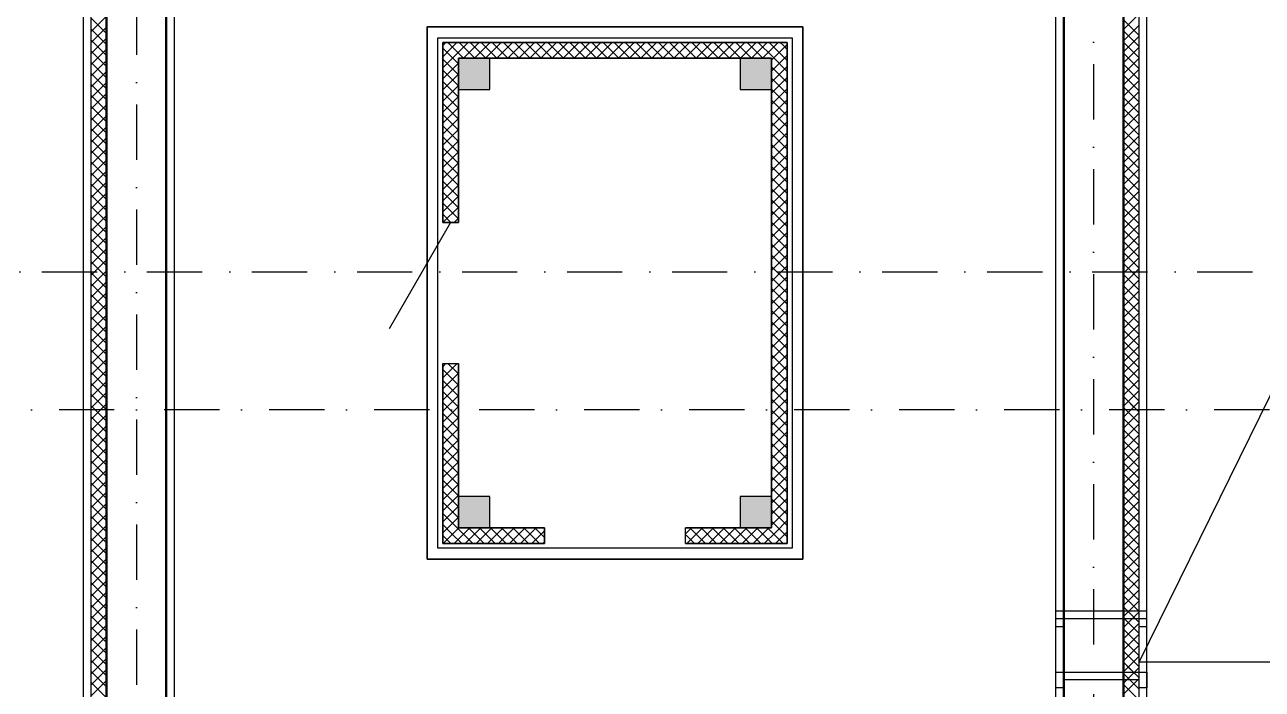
# Model space of a CAD drawing. Extents: x -1560602 to 321118, y -2308202 to -430103.
# Drawn here: x -1552702 to -1544803, y -2120860 to -2116617 of the extents above; entities that cross this region are included whole.
import ezdxf

# ---------------------------------------------------------------- set-up
doc = ezdxf.new("R2010")
doc.units = 0
doc.header["$MEASUREMENT"] = 0
doc.linetypes.add('Dot & Dashed', pattern=[670.277762, 352.777767, -176.388884, 0, -141.111112])
doc.linetypes.add('Штрихпунктирная', pattern=[0.670278, 0.352778, -0.176389, 0, -0.141111])
doc.layers.get('0').update_dxf_attribs({"color": 255, "linetype": 'CONTINUOUS'})
for name, color, linetype in [('Оси', 253, 'Dot & Dashed'), ('отделка', 240, 'CONTINUOUS'), ('Утеплитель', 6, 'CONTINUOUS')]:
    doc.layers.add(name, color=color, linetype=linetype)
doc.layers.add('стены', color=5, linetype='CONTINUOUS', lineweight=50)

msp = doc.modelspace()

# ---------------------------------------------------------------- hatches: boundary and pattern name
at = {"linetype": 'Continuous', "lineweight": 5}
for points in [[(-1549934.3, -2117029.8), (-1549734.3, -2117029.8), (-1549734.3, -2116829.8), (-1549934.3, -2116829.8)], [(-1548134.3, -2117029.8), (-1547934.3, -2117029.8), (-1547934.3, -2116829.8), (-1548134.3, -2116829.8)], [(-1549934.3, -2119829.8), (-1549734.3, -2119829.8), (-1549734.3, -2119629.8), (-1549934.3, -2119629.8)], [(-1548134.3, -2119829.8), (-1547934.3, -2119829.8), (-1547934.3, -2119629.8), (-1548134.3, -2119629.8)]]:
    msp.add_hatch(color=0, dxfattribs=at).paths.add_polyline_path(points, flags=0)

# ---------------------------------------------------------------- linework, layer by layer
at = {"color": 0, "ltscale": 100}
for p, q in [((-1545539.3, -2124514.8), (-1545539.3, -2112054.8)), ((-1552329.3, -2114434.8), (-1552329.3, -2124514.8)), ((-1551749.3, -2115014.8), (-1551749.3, -2123934.8)), ((-1546119.3, -2123934.8), (-1546119.3, -2115014.8)), ((-1550134.3, -2116629.8), (-1550134.3, -2120029.8)), ((-1547734.3, -2116629.8), (-1550134.3, -2116629.8)), ((-1547734.3, -2120029.8), (-1547734.3, -2116629.8)), ((-1550064.3, -2116699.8), (-1547804.3, -2116699.8)), ((-1550064.3, -2119959.8), (-1550064.3, -2116699.8)), ((-1547804.3, -2116699.8), (-1547804.3, -2119959.8)), ((-1543729.3, -2116902.4), (-1545589.3, -2120684.8)), ((-1547804.3, -2119959.8), (-1550064.3, -2119959.8)), ((-1550134.3, -2120029.8), (-1547734.3, -2120029.8)), ((-1546119.3, -2120459.8), (-1546119.3, -2120359.8)), ((-1546119.3, -2120359.8), (-1545539.3, -2120359.8)), ((-1545539.3, -2120459.8), (-1545539.3, -2120359.8)), ((-1545539.3, -2120409.8), (-1546119.3, -2120409.8)), ((-1546119.3, -2120459.8), (-1546069.3, -2120459.8)), ((-1546069.3, -2120459.8), (-1546069.3, -2120409.8)), ((-1545589.3, -2120459.8), (-1545589.3, -2120409.8)), ((-1545589.3, -2120459.8), (-1545539.3, -2120459.8)), ((-1545589.3, -2120684.8), (-1541769.3, -2120684.8)), ((-1546119.3, -2120849.8), (-1546119.3, -2120749.8)), ((-1546119.3, -2120749.8), (-1545539.3, -2120749.8)), ((-1545539.3, -2120749.8), (-1545539.3, -2120849.8)), ((-1546069.3, -2120849.8), (-1546119.3, -2120849.8)), ((-1545589.3, -2120799.8), (-1546069.3, -2120799.8)), ((-1546069.3, -2120799.8), (-1546069.3, -2120849.8)), ((-1545589.3, -2120849.8), (-1545589.3, -2120799.8)), ((-1545539.3, -2120849.8), (-1545589.3, -2120849.8))]:
    msp.add_line(p, q, dxfattribs=at)
at = {"color": 0, "linetype": 'Continuous'}
for p, q in [((-1550134.3, -2116629.8), (-1547734.3, -2116629.8)), ((-1550134.3, -2120029.8), (-1550134.3, -2116629.8)), ((-1547734.3, -2116629.8), (-1547734.3, -2120029.8)), ((-1550064.3, -2116699.8), (-1547804.3, -2116699.8)), ((-1550064.3, -2119959.8), (-1550064.3, -2116699.8)), ((-1550034.3, -2116729.8), (-1550034.3, -2117879.8)), ((-1547834.3, -2116729.8), (-1550034.3, -2116729.8)), ((-1547834.3, -2119929.8), (-1547834.3, -2116729.8)), ((-1547804.3, -2116699.8), (-1547804.3, -2119959.8)), ((-1549934.3, -2117879.8), (-1549934.3, -2116829.8)), ((-1549934.3, -2116829.8), (-1547934.3, -2116829.8)), ((-1549734.3, -2116829.8), (-1549934.3, -2116829.8)), ((-1549934.3, -2116829.8), (-1549934.3, -2117029.8)), ((-1549734.3, -2117029.8), (-1549734.3, -2116829.8)), ((-1547934.3, -2116829.8), (-1548134.3, -2116829.8)), ((-1548134.3, -2116829.8), (-1548134.3, -2117029.8)), ((-1547934.3, -2116829.8), (-1547934.3, -2119829.8)), ((-1547934.3, -2117029.8), (-1547934.3, -2116829.8)), ((-1549934.3, -2117029.8), (-1549734.3, -2117029.8)), ((-1548134.3, -2117029.8), (-1547934.3, -2117029.8)), ((-1550034.3, -2117879.8), (-1550009.3, -2117879.8)), ((-1550009.3, -2117879.8), (-1549959.3, -2117879.8)), ((-1549959.3, -2117879.8), (-1549934.3, -2117879.8)), ((-1550034.3, -2118779.8), (-1550009.3, -2118779.8)), ((-1550034.3, -2118779.8), (-1550034.3, -2119929.8)), ((-1550009.3, -2118779.8), (-1549959.3, -2118779.8)), ((-1549959.3, -2118779.8), (-1549934.3, -2118779.8)), ((-1549934.3, -2119829.8), (-1549934.3, -2118779.8)), ((-1549734.3, -2119629.8), (-1549934.3, -2119629.8)), ((-1549934.3, -2119629.8), (-1549934.3, -2119829.8)), ((-1549734.3, -2119829.8), (-1549734.3, -2119629.8)), ((-1547934.3, -2119629.8), (-1548134.3, -2119629.8)), ((-1548134.3, -2119629.8), (-1548134.3, -2119829.8)), ((-1547934.3, -2119829.8), (-1547934.3, -2119629.8)), ((-1549384.3, -2119829.8), (-1549934.3, -2119829.8)), ((-1549934.3, -2119829.8), (-1549734.3, -2119829.8)), ((-1549384.3, -2119854.8), (-1549384.3, -2119829.8)), ((-1548484.3, -2119854.8), (-1548484.3, -2119829.8)), ((-1547934.3, -2119829.8), (-1548484.3, -2119829.8)), ((-1548134.3, -2119829.8), (-1547934.3, -2119829.8)), ((-1549384.3, -2119904.8), (-1549384.3, -2119854.8)), ((-1549384.3, -2119929.8), (-1549384.3, -2119904.8)), ((-1548484.3, -2119904.8), (-1548484.3, -2119854.8)), ((-1548484.3, -2119929.8), (-1548484.3, -2119904.8)), ((-1547804.3, -2119959.8), (-1550064.3, -2119959.8)), ((-1550034.3, -2119929.8), (-1549384.3, -2119929.8)), ((-1548484.3, -2119929.8), (-1547834.3, -2119929.8)), ((-1547734.3, -2120029.8), (-1550134.3, -2120029.8))]:
    msp.add_line(p, q, dxfattribs=at)
at = {"layer": 'Оси', "color": 0, "linetype": 'Штрихпунктирная', "lineweight": -3, "ltscale": 1000}
for p, q in [((-1545879.3, -2109494.8), (-1545879.3, -2132549.8)), ((-1551989.3, -2113774.8), (-1551989.3, -2132549.8)), ((-1556614.6, -2118194.8), (-1502159.3, -2118194.8)), ((-1497159.3, -2119074.8), (-1556614.5, -2119074.8))]:
    msp.add_line(p, q, dxfattribs=at)
at = {"layer": 'отделка', "color": 0, "ltscale": 100}
msp.add_line((-1549984.3, -2117879.8), (-1550376.1, -2118558.4), dxfattribs=at)
at = {"layer": 'стены', "color": 0, "ltscale": 100}
for p, q in [((-1552179.3, -2114584.8), (-1552179.3, -2124364.8)), ((-1551799.3, -2120824.8), (-1551799.3, -2114964.8)), ((-1546069.3, -2116444.8), (-1546069.3, -2119034.8)), ((-1545689.3, -2119034.8), (-1545689.3, -2116444.8)), ((-1546069.3, -2119034.8), (-1546069.3, -2123984.8)), ((-1545689.3, -2124364.8), (-1545689.3, -2119034.8)), ((-1552179.3, -2120824.8), (-1552179.3, -2124364.8)), ((-1551799.3, -2123984.8), (-1551799.3, -2120824.8))]:
    msp.add_line(p, q, dxfattribs=at)
at = {"layer": 'Утеплитель', "color": 0, "ltscale": 100}
for p, q in [((-1545589.3, -2120734.8), (-1545589.3, -2112104.8)), ((-1552279.3, -2114484.8), (-1552279.3, -2124464.8)), ((-1552279.3, -2116661.9), (-1552179.3, -2116561.9)), ((-1552179.3, -2116672.2), (-1552279.3, -2116572.2)), ((-1545689.3, -2116647.9), (-1545589.3, -2116547.9)), ((-1545589.3, -2116686.1), (-1545689.3, -2116586.1)), ((-1552279.3, -2116732.6), (-1552179.3, -2116632.6)), ((-1552179.3, -2116742.9), (-1552279.3, -2116642.9)), ((-1545689.3, -2116718.7), (-1545589.3, -2116618.7)), ((-1545589.3, -2116756.8), (-1545689.3, -2116656.8)), ((-1552279.3, -2116803.3), (-1552179.3, -2116703.3)), ((-1552179.3, -2116813.6), (-1552279.3, -2116713.6)), ((-1550034.3, -2117879.8), (-1550034.3, -2116729.8)), ((-1550034.3, -2116729.8), (-1547834.3, -2116729.8)), ((-1547834.3, -2116729.8), (-1547834.3, -2119929.8)), ((-1545689.3, -2116789.4), (-1545589.3, -2116689.4)), ((-1545589.3, -2116827.5), (-1545689.3, -2116727.5)), ((-1552279.3, -2116874), (-1552179.3, -2116774)), ((-1552179.3, -2116884.3), (-1552279.3, -2116784.3)), ((-1547934.3, -2116829.8), (-1549934.3, -2116829.8)), ((-1549934.3, -2116829.8), (-1549934.3, -2117879.8)), ((-1547934.3, -2119829.8), (-1547934.3, -2116829.8)), ((-1545689.3, -2116860.1), (-1545589.3, -2116760.1)), ((-1545589.3, -2116898.3), (-1545689.3, -2116798.3)), ((-1545689.3, -2116930.8), (-1545589.3, -2116830.8)), ((-1552279.3, -2116944.7), (-1552179.3, -2116844.7)), ((-1552179.3, -2116955.1), (-1552279.3, -2116855.1)), ((-1545589.3, -2116969), (-1545689.3, -2116869)), ((-1545689.3, -2117001.5), (-1545589.3, -2116901.5)), ((-1552279.3, -2117015.4), (-1552179.3, -2116915.4)), ((-1552179.3, -2117025.8), (-1552279.3, -2116925.8)), ((-1552279.3, -2117086.1), (-1552179.3, -2116986.1)), ((-1545589.3, -2117039.7), (-1545689.3, -2116939.7)), ((-1545689.3, -2117072.2), (-1545589.3, -2116972.2)), ((-1552179.3, -2117096.5), (-1552279.3, -2116996.5)), ((-1552279.3, -2117156.8), (-1552179.3, -2117056.8)), ((-1552179.3, -2117167.2), (-1552279.3, -2117067.2)), ((-1545589.3, -2117110.4), (-1545689.3, -2117010.4)), ((-1545689.3, -2117142.9), (-1545589.3, -2117042.9)), ((-1552279.3, -2117227.5), (-1552179.3, -2117127.5)), ((-1552179.3, -2117237.9), (-1552279.3, -2117137.9)), ((-1545589.3, -2117181.1), (-1545689.3, -2117081.1)), ((-1545689.3, -2117213.6), (-1545589.3, -2117113.6)), ((-1552279.3, -2117298.2), (-1552179.3, -2117198.2)), ((-1552179.3, -2117308.6), (-1552279.3, -2117208.6)), ((-1545589.3, -2117251.8), (-1545689.3, -2117151.8)), ((-1545689.3, -2117284.3), (-1545589.3, -2117184.3)), ((-1545589.3, -2117322.5), (-1545689.3, -2117222.5)), ((-1552279.3, -2117369), (-1552179.3, -2117269)), ((-1552179.3, -2117379.3), (-1552279.3, -2117279.3)), ((-1545689.3, -2117355.1), (-1545589.3, -2117255.1)), ((-1545589.3, -2117393.2), (-1545689.3, -2117293.2)), ((-1552279.3, -2117439.7), (-1552179.3, -2117339.7)), ((-1552179.3, -2117450), (-1552279.3, -2117350)), ((-1545689.3, -2117425.8), (-1545589.3, -2117325.8)), ((-1545589.3, -2117463.9), (-1545689.3, -2117363.9)), ((-1552279.3, -2117510.4), (-1552179.3, -2117410.4)), ((-1552179.3, -2117520.7), (-1552279.3, -2117420.7)), ((-1545689.3, -2117496.5), (-1545589.3, -2117396.5)), ((-1545589.3, -2117534.6), (-1545689.3, -2117434.6)), ((-1552279.3, -2117581.1), (-1552179.3, -2117481.1)), ((-1552179.3, -2117591.5), (-1552279.3, -2117491.5)), ((-1545689.3, -2117567.2), (-1545589.3, -2117467.2)), ((-1545589.3, -2117605.4), (-1545689.3, -2117505.4)), ((-1545689.3, -2117637.9), (-1545589.3, -2117537.9)), ((-1552279.3, -2117651.8), (-1552179.3, -2117551.8)), ((-1552179.3, -2117662.2), (-1552279.3, -2117562.2)), ((-1545589.3, -2117676.1), (-1545689.3, -2117576.1)), ((-1545689.3, -2117708.6), (-1545589.3, -2117608.6)), ((-1552279.3, -2117722.5), (-1552179.3, -2117622.5)), ((-1552179.3, -2117732.9), (-1552279.3, -2117632.9)), ((-1552279.3, -2117793.2), (-1552179.3, -2117693.2)), ((-1545589.3, -2117746.8), (-1545689.3, -2117646.8)), ((-1545689.3, -2117779.3), (-1545589.3, -2117679.3)), ((-1552179.3, -2117803.6), (-1552279.3, -2117703.6)), ((-1552279.3, -2117863.9), (-1552179.3, -2117763.9)), ((-1552179.3, -2117874.3), (-1552279.3, -2117774.3)), ((-1545589.3, -2117817.5), (-1545689.3, -2117717.5)), ((-1545689.3, -2117850), (-1545589.3, -2117750)), ((-1552279.3, -2117934.6), (-1552179.3, -2117834.6)), ((-1552179.3, -2117945), (-1552279.3, -2117845)), ((-1545589.3, -2117888.2), (-1545689.3, -2117788.2)), ((-1545689.3, -2117920.7), (-1545589.3, -2117820.7)), ((-1545589.3, -2117958.9), (-1545689.3, -2117858.9)), ((-1552279.3, -2118005.4), (-1552179.3, -2117905.4)), ((-1552179.3, -2118015.7), (-1552279.3, -2117915.7)), ((-1549934.3, -2117879.8), (-1550034.3, -2117879.8)), ((-1545689.3, -2117991.4), (-1545589.3, -2117891.4)), ((-1545589.3, -2118029.6), (-1545689.3, -2117929.6)), ((-1552279.3, -2118076.1), (-1552179.3, -2117976.1)), ((-1552179.3, -2118086.4), (-1552279.3, -2117986.4)), ((-1545689.3, -2118062.2), (-1545589.3, -2117962.2)), ((-1545589.3, -2118100.3), (-1545689.3, -2118000.3)), ((-1552279.3, -2118146.8), (-1552179.3, -2118046.8)), ((-1552179.3, -2118157.1), (-1552279.3, -2118057.1)), ((-1545689.3, -2118132.9), (-1545589.3, -2118032.9)), ((-1545589.3, -2118171), (-1545689.3, -2118071)), ((-1552279.3, -2118217.5), (-1552179.3, -2118117.5)), ((-1552179.3, -2118227.8), (-1552279.3, -2118127.8)), ((-1545689.3, -2118203.6), (-1545589.3, -2118103.6)), ((-1545589.3, -2118241.8), (-1545689.3, -2118141.8)), ((-1545689.3, -2118274.3), (-1545589.3, -2118174.3)), ((-1552279.3, -2118288.2), (-1552179.3, -2118188.2)), ((-1552179.3, -2118298.6), (-1552279.3, -2118198.6)), ((-1545589.3, -2118312.5), (-1545689.3, -2118212.5)), ((-1545689.3, -2118345), (-1545589.3, -2118245)), ((-1552279.3, -2118358.9), (-1552179.3, -2118258.9)), ((-1552179.3, -2118369.3), (-1552279.3, -2118269.3)), ((-1552279.3, -2118429.6), (-1552179.3, -2118329.6)), ((-1545589.3, -2118383.2), (-1545689.3, -2118283.2)), ((-1545689.3, -2118415.7), (-1545589.3, -2118315.7)), ((-1552179.3, -2118440), (-1552279.3, -2118340)), ((-1552279.3, -2118500.3), (-1552179.3, -2118400.3)), ((-1552179.3, -2118510.7), (-1552279.3, -2118410.7)), ((-1545589.3, -2118453.9), (-1545689.3, -2118353.9)), ((-1545689.3, -2118486.4), (-1545589.3, -2118386.4)), ((-1552279.3, -2118571), (-1552179.3, -2118471)), ((-1552179.3, -2118581.4), (-1552279.3, -2118481.4)), ((-1545589.3, -2118524.6), (-1545689.3, -2118424.6)), ((-1545689.3, -2118557.1), (-1545589.3, -2118457.1)), ((-1552279.3, -2118641.8), (-1552179.3, -2118541.8)), ((-1552179.3, -2118652.1), (-1552279.3, -2118552.1)), ((-1545589.3, -2118595.3), (-1545689.3, -2118495.3)), ((-1545689.3, -2118627.8), (-1545589.3, -2118527.8)), ((-1545589.3, -2118666), (-1545689.3, -2118566)), ((-1552279.3, -2118712.5), (-1552179.3, -2118612.5)), ((-1552179.3, -2118722.8), (-1552279.3, -2118622.8)), ((-1545689.3, -2118698.6), (-1545589.3, -2118598.6)), ((-1545589.3, -2118736.7), (-1545689.3, -2118636.7)), ((-1552279.3, -2118783.2), (-1552179.3, -2118683.2)), ((-1552179.3, -2118793.5), (-1552279.3, -2118693.5)), ((-1545689.3, -2118769.3), (-1545589.3, -2118669.3)), ((-1545589.3, -2118807.4), (-1545689.3, -2118707.4)), ((-1552279.3, -2118853.9), (-1552179.3, -2118753.9)), ((-1552179.3, -2118864.2), (-1552279.3, -2118764.2)), ((-1550034.3, -2119929.8), (-1550034.3, -2118779.8)), ((-1550034.3, -2118779.8), (-1549934.3, -2118779.8)), ((-1549934.3, -2118779.8), (-1549934.3, -2119829.8)), ((-1545689.3, -2118840), (-1545589.3, -2118740)), ((-1545589.3, -2118878.2), (-1545689.3, -2118778.2)), ((-1552279.3, -2118924.6), (-1552179.3, -2118824.6)), ((-1552179.3, -2118935), (-1552279.3, -2118835)), ((-1545689.3, -2118910.7), (-1545589.3, -2118810.7)), ((-1545589.3, -2118948.9), (-1545689.3, -2118848.9)), ((-1545689.3, -2118981.4), (-1545589.3, -2118881.4)), ((-1552279.3, -2118995.3), (-1552179.3, -2118895.3)), ((-1552179.3, -2119005.7), (-1552279.3, -2118905.7)), ((-1545589.3, -2119019.6), (-1545689.3, -2118919.6)), ((-1545689.3, -2119052.1), (-1545589.3, -2118952.1)), ((-1552279.3, -2119066), (-1552179.3, -2118966)), ((-1552179.3, -2119076.4), (-1552279.3, -2118976.4)), ((-1552279.3, -2119136.7), (-1552179.3, -2119036.7)), ((-1545589.3, -2119090.3), (-1545689.3, -2118990.3)), ((-1545689.3, -2119122.8), (-1545589.3, -2119022.8)), ((-1545689.3, -2119052.1), (-1545672, -2119034.8)), ((-1545689.3, -2119122.8), (-1545601.3, -2119034.8)), ((-1545589.3, -2119090.3), (-1545644.8, -2119034.8)), ((-1545589.3, -2124464.8), (-1545589.3, -2119034.8)), ((-1552179.3, -2119147.1), (-1552279.3, -2119047.1)), ((-1552279.3, -2119207.4), (-1552179.3, -2119107.4)), ((-1552179.3, -2119217.8), (-1552279.3, -2119117.8)), ((-1545589.3, -2119161), (-1545689.3, -2119061)), ((-1545589.3, -2119161), (-1545689.3, -2119061)), ((-1545689.3, -2119193.5), (-1545589.3, -2119093.5)), ((-1545689.3, -2119193.5), (-1545589.3, -2119093.5)), ((-1552279.3, -2119278.1), (-1552179.3, -2119178.1)), ((-1552179.3, -2119288.5), (-1552279.3, -2119188.5)), ((-1545589.3, -2119231.7), (-1545689.3, -2119131.7)), ((-1545589.3, -2119231.7), (-1545689.3, -2119131.7)), ((-1545689.3, -2119264.2), (-1545589.3, -2119164.2)), ((-1545689.3, -2119264.2), (-1545589.3, -2119164.2)), ((-1552279.3, -2119348.9), (-1552179.3, -2119248.9)), ((-1552179.3, -2119359.2), (-1552279.3, -2119259.2)), ((-1545589.3, -2119302.4), (-1545689.3, -2119202.4)), ((-1545589.3, -2119302.4), (-1545689.3, -2119202.4)), ((-1545689.3, -2119335), (-1545589.3, -2119235)), ((-1545689.3, -2119335), (-1545589.3, -2119235)), ((-1545589.3, -2119373.1), (-1545689.3, -2119273.1)), ((-1545589.3, -2119373.1), (-1545689.3, -2119273.1)), ((-1552279.3, -2119419.6), (-1552179.3, -2119319.6)), ((-1552179.3, -2119429.9), (-1552279.3, -2119329.9)), ((-1545689.3, -2119405.7), (-1545589.3, -2119305.7)), ((-1545689.3, -2119405.7), (-1545589.3, -2119305.7)), ((-1545589.3, -2119443.8), (-1545689.3, -2119343.8)), ((-1545589.3, -2119443.8), (-1545689.3, -2119343.8)), ((-1552279.3, -2119490.3), (-1552179.3, -2119390.3)), ((-1552179.3, -2119500.6), (-1552279.3, -2119400.6)), ((-1545689.3, -2119476.4), (-1545589.3, -2119376.4)), ((-1545689.3, -2119476.4), (-1545589.3, -2119376.4)), ((-1545589.3, -2119514.5), (-1545689.3, -2119414.5)), ((-1545589.3, -2119514.5), (-1545689.3, -2119414.5)), ((-1552279.3, -2119561), (-1552179.3, -2119461)), ((-1552179.3, -2119571.4), (-1552279.3, -2119471.4)), ((-1545689.3, -2119547.1), (-1545589.3, -2119447.1)), ((-1545689.3, -2119547.1), (-1545589.3, -2119447.1)), ((-1545589.3, -2119585.3), (-1545689.3, -2119485.3)), ((-1545589.3, -2119585.3), (-1545689.3, -2119485.3)), ((-1545689.3, -2119617.8), (-1545589.3, -2119517.8)), ((-1545689.3, -2119617.8), (-1545589.3, -2119517.8)), ((-1552279.3, -2119631.7), (-1552179.3, -2119531.7)), ((-1552179.3, -2119642.1), (-1552279.3, -2119542.1)), ((-1545589.3, -2119656), (-1545689.3, -2119556)), ((-1545589.3, -2119656), (-1545689.3, -2119556)), ((-1545689.3, -2119688.5), (-1545589.3, -2119588.5)), ((-1545689.3, -2119688.5), (-1545589.3, -2119588.5)), ((-1552279.3, -2119702.4), (-1552179.3, -2119602.4)), ((-1552179.3, -2119712.8), (-1552279.3, -2119612.8)), ((-1552279.3, -2119773.1), (-1552179.3, -2119673.1)), ((-1545589.3, -2119726.7), (-1545689.3, -2119626.7)), ((-1545589.3, -2119726.7), (-1545689.3, -2119626.7)), ((-1545689.3, -2119759.2), (-1545589.3, -2119659.2)), ((-1545689.3, -2119759.2), (-1545589.3, -2119659.2)), ((-1552179.3, -2119783.5), (-1552279.3, -2119683.5)), ((-1552279.3, -2119843.8), (-1552179.3, -2119743.8)), ((-1552179.3, -2119854.2), (-1552279.3, -2119754.2)), ((-1545589.3, -2119797.4), (-1545689.3, -2119697.4)), ((-1545589.3, -2119797.4), (-1545689.3, -2119697.4)), ((-1545689.3, -2119829.9), (-1545589.3, -2119729.9)), ((-1545689.3, -2119829.9), (-1545589.3, -2119729.9)), ((-1552279.3, -2119914.5), (-1552179.3, -2119814.5)), ((-1552179.3, -2119924.9), (-1552279.3, -2119824.9)), ((-1549934.3, -2119829.8), (-1549734.3, -2119829.8)), ((-1549734.3, -2119829.8), (-1549384.3, -2119829.8)), ((-1549384.3, -2119829.8), (-1549384.3, -2119929.8)), ((-1548484.3, -2119929.8), (-1548484.3, -2119829.8)), ((-1548484.3, -2119829.8), (-1547934.3, -2119829.8)), ((-1545589.3, -2119868.1), (-1545689.3, -2119768.1)), ((-1545589.3, -2119868.1), (-1545689.3, -2119768.1)), ((-1545689.3, -2119900.6), (-1545589.3, -2119800.6)), ((-1545689.3, -2119900.6), (-1545589.3, -2119800.6)), ((-1552279.3, -2119985.3), (-1552179.3, -2119885.3)), ((-1552179.3, -2119995.6), (-1552279.3, -2119895.6)), ((-1545589.3, -2119938.8), (-1545689.3, -2119838.8)), ((-1545589.3, -2119938.8), (-1545689.3, -2119838.8)), ((-1545689.3, -2119971.3), (-1545589.3, -2119871.3)), ((-1545689.3, -2119971.3), (-1545589.3, -2119871.3)), ((-1545589.3, -2120009.5), (-1545689.3, -2119909.5)), ((-1545589.3, -2120009.5), (-1545689.3, -2119909.5)), ((-1552279.3, -2120056), (-1552179.3, -2119956)), ((-1552179.3, -2120066.3), (-1552279.3, -2119966.3)), ((-1549384.3, -2119929.8), (-1550034.3, -2119929.8)), ((-1547834.3, -2119929.8), (-1548484.3, -2119929.8)), ((-1545689.3, -2120042.1), (-1545589.3, -2119942.1)), ((-1545689.3, -2120042.1), (-1545589.3, -2119942.1)), ((-1545589.3, -2120080.2), (-1545689.3, -2119980.2)), ((-1545589.3, -2120080.2), (-1545689.3, -2119980.2)), ((-1552279.3, -2120126.7), (-1552179.3, -2120026.7)), ((-1552179.3, -2120137), (-1552279.3, -2120037)), ((-1545689.3, -2120112.8), (-1545589.3, -2120012.8)), ((-1545689.3, -2120112.8), (-1545589.3, -2120012.8)), ((-1545589.3, -2120150.9), (-1545689.3, -2120050.9)), ((-1545589.3, -2120150.9), (-1545689.3, -2120050.9)), ((-1552279.3, -2120197.4), (-1552179.3, -2120097.4)), ((-1552179.3, -2120207.7), (-1552279.3, -2120107.7)), ((-1545689.3, -2120183.5), (-1545589.3, -2120083.5)), ((-1545689.3, -2120183.5), (-1545589.3, -2120083.5)), ((-1545589.3, -2120221.7), (-1545689.3, -2120121.7)), ((-1545589.3, -2120221.7), (-1545689.3, -2120121.7)), ((-1552279.3, -2120268.1), (-1552179.3, -2120168.1)), ((-1552179.3, -2120278.5), (-1552279.3, -2120178.5)), ((-1545689.3, -2120254.2), (-1545589.3, -2120154.2)), ((-1545689.3, -2120254.2), (-1545589.3, -2120154.2)), ((-1545589.3, -2120292.4), (-1545689.3, -2120192.4)), ((-1545589.3, -2120292.4), (-1545689.3, -2120192.4)), ((-1545689.3, -2120324.9), (-1545589.3, -2120224.9)), ((-1545689.3, -2120324.9), (-1545589.3, -2120224.9)), ((-1552279.3, -2120338.8), (-1552179.3, -2120238.8)), ((-1552179.3, -2120349.2), (-1552279.3, -2120249.2)), ((-1545589.3, -2120363.1), (-1545689.3, -2120263.1)), ((-1545589.3, -2120363.1), (-1545689.3, -2120263.1)), ((-1545689.3, -2120395.6), (-1545589.3, -2120295.6)), ((-1545689.3, -2120395.6), (-1545589.3, -2120295.6)), ((-1552279.3, -2120409.5), (-1552179.3, -2120309.5)), ((-1552179.3, -2120419.9), (-1552279.3, -2120319.9)), ((-1552279.3, -2120480.2), (-1552179.3, -2120380.2)), ((-1545589.3, -2120433.8), (-1545689.3, -2120333.8)), ((-1545589.3, -2120433.8), (-1545689.3, -2120333.8)), ((-1545689.3, -2120466.3), (-1545589.3, -2120366.3)), ((-1545689.3, -2120466.3), (-1545589.3, -2120366.3)), ((-1552179.3, -2120490.6), (-1552279.3, -2120390.6)), ((-1552279.3, -2120550.9), (-1552179.3, -2120450.9)), ((-1552179.3, -2120561.3), (-1552279.3, -2120461.3)), ((-1545589.3, -2120504.5), (-1545689.3, -2120404.5)), ((-1545589.3, -2120504.5), (-1545689.3, -2120404.5)), ((-1545689.3, -2120537), (-1545589.3, -2120437)), ((-1545689.3, -2120537), (-1545589.3, -2120437)), ((-1552279.3, -2120621.7), (-1552179.3, -2120521.7)), ((-1552179.3, -2120632), (-1552279.3, -2120532)), ((-1545589.3, -2120575.2), (-1545689.3, -2120475.2)), ((-1545589.3, -2120575.2), (-1545689.3, -2120475.2)), ((-1545689.3, -2120607.7), (-1545589.3, -2120507.7)), ((-1545689.3, -2120607.7), (-1545589.3, -2120507.7)), ((-1552279.3, -2120692.4), (-1552179.3, -2120592.4)), ((-1552179.3, -2120702.7), (-1552279.3, -2120602.7)), ((-1545589.3, -2120645.9), (-1545689.3, -2120545.9)), ((-1545589.3, -2120645.9), (-1545689.3, -2120545.9)), ((-1545689.3, -2120678.5), (-1545589.3, -2120578.5)), ((-1545689.3, -2120678.5), (-1545589.3, -2120578.5)), ((-1545589.3, -2120716.6), (-1545689.3, -2120616.6)), ((-1545589.3, -2120716.6), (-1545689.3, -2120616.6)), ((-1552279.3, -2120763.1), (-1552179.3, -2120663.1)), ((-1552179.3, -2120773.4), (-1552279.3, -2120673.4)), ((-1545689.3, -2120749.2), (-1545589.3, -2120649.2)), ((-1545641.9, -2120734.8), (-1545689.3, -2120687.3)), ((-1545589.3, -2120787.3), (-1545689.3, -2120687.3)), ((-1545674.9, -2120734.8), (-1545589.3, -2120649.2)), ((-1552279.3, -2120833.8), (-1552179.3, -2120733.8)), ((-1552179.3, -2120844.1), (-1552279.3, -2120744.1)), ((-1545689.3, -2120819.9), (-1545589.3, -2120719.9)), ((-1545589.3, -2120858.1), (-1545689.3, -2120758.1)), ((-1545604.2, -2120734.8), (-1545589.3, -2120719.9)), ((-1552279.3, -2120904.5), (-1552179.3, -2120804.5)), ((-1552179.3, -2120914.9), (-1552279.3, -2120814.9)), ((-1545689.3, -2120890.6), (-1545589.3, -2120790.6)), ((-1545589.3, -2120928.8), (-1545689.3, -2120828.8))]:
    msp.add_line(p, q, dxfattribs=at)
at = {"layer": 'Утеплитель', "color": 0, "linetype": 'Continuous'}
for p, q in [((-1550034.3, -2116750.3), (-1550024.1, -2116740.1)), ((-1550024.1, -2116740.1), (-1550013.8, -2116729.8)), ((-1549900.4, -2116829.8), (-1550000.4, -2116729.8)), ((-1549988.7, -2116775.4), (-1549943.1, -2116729.8)), ((-1549953.4, -2116810.8), (-1549872.4, -2116729.8)), ((-1549829.7, -2116829.8), (-1549929.7, -2116729.8)), ((-1549901.7, -2116829.8), (-1549801.7, -2116729.8)), ((-1549759, -2116829.8), (-1549859, -2116729.8)), ((-1549831, -2116829.8), (-1549731, -2116729.8)), ((-1549688.3, -2116829.8), (-1549788.3, -2116729.8)), ((-1549760.3, -2116829.8), (-1549660.3, -2116729.8)), ((-1549617.6, -2116829.8), (-1549717.6, -2116729.8)), ((-1549689.5, -2116829.8), (-1549589.5, -2116729.8)), ((-1549546.9, -2116829.8), (-1549646.9, -2116729.8)), ((-1549618.8, -2116829.8), (-1549518.8, -2116729.8)), ((-1549476.1, -2116829.8), (-1549576.1, -2116729.8)), ((-1549548.1, -2116829.8), (-1549448.1, -2116729.8)), ((-1549405.4, -2116829.8), (-1549505.4, -2116729.8)), ((-1549477.4, -2116829.8), (-1549377.4, -2116729.8)), ((-1549334.7, -2116829.8), (-1549434.7, -2116729.8)), ((-1549406.7, -2116829.8), (-1549306.7, -2116729.8)), ((-1549264, -2116829.8), (-1549364, -2116729.8)), ((-1549336, -2116829.8), (-1549236, -2116729.8)), ((-1549193.3, -2116829.8), (-1549293.3, -2116729.8)), ((-1549265.3, -2116829.8), (-1549165.3, -2116729.8)), ((-1549122.6, -2116829.8), (-1549222.6, -2116729.8)), ((-1549194.6, -2116829.8), (-1549094.6, -2116729.8)), ((-1549051.9, -2116829.8), (-1549151.9, -2116729.8)), ((-1549123.9, -2116829.8), (-1549023.9, -2116729.8)), ((-1548981.2, -2116829.8), (-1549081.2, -2116729.8)), ((-1549053.1, -2116829.8), (-1548953.1, -2116729.8)), ((-1548910.5, -2116829.8), (-1549010.5, -2116729.8)), ((-1548982.4, -2116829.8), (-1548882.4, -2116729.8)), ((-1548839.7, -2116829.8), (-1548939.7, -2116729.8)), ((-1548911.7, -2116829.8), (-1548811.7, -2116729.8)), ((-1548769, -2116829.8), (-1548869, -2116729.8)), ((-1548841, -2116829.8), (-1548741, -2116729.8)), ((-1548698.3, -2116829.8), (-1548798.3, -2116729.8)), ((-1548770.3, -2116829.8), (-1548670.3, -2116729.8)), ((-1548627.6, -2116829.8), (-1548727.6, -2116729.8)), ((-1548699.6, -2116829.8), (-1548599.6, -2116729.8)), ((-1548556.9, -2116829.8), (-1548656.9, -2116729.8)), ((-1548628.9, -2116829.8), (-1548528.9, -2116729.8)), ((-1548486.2, -2116829.8), (-1548586.2, -2116729.8)), ((-1548558.2, -2116829.8), (-1548458.2, -2116729.8)), ((-1548415.5, -2116829.8), (-1548515.5, -2116729.8)), ((-1548487.5, -2116829.8), (-1548387.5, -2116729.8)), ((-1548344.8, -2116829.8), (-1548444.8, -2116729.8)), ((-1548416.8, -2116829.8), (-1548316.8, -2116729.8)), ((-1548274.1, -2116829.8), (-1548374.1, -2116729.8)), ((-1548346, -2116829.8), (-1548246, -2116729.8)), ((-1548203.4, -2116829.8), (-1548303.4, -2116729.8)), ((-1548275.3, -2116829.8), (-1548175.3, -2116729.8)), ((-1548132.6, -2116829.8), (-1548232.6, -2116729.8)), ((-1548204.6, -2116829.8), (-1548104.6, -2116729.8)), ((-1548061.9, -2116829.8), (-1548161.9, -2116729.8)), ((-1548133.9, -2116829.8), (-1548033.9, -2116729.8)), ((-1547991.2, -2116829.8), (-1548091.2, -2116729.8)), ((-1548063.2, -2116829.8), (-1547963.2, -2116729.8)), ((-1547927.4, -2116822.9), (-1548020.5, -2116729.8)), ((-1547992.5, -2116829.8), (-1547892.5, -2116729.8)), ((-1547892.1, -2116787.5), (-1547949.8, -2116729.8)), ((-1547934.3, -2116842.3), (-1547834.3, -2116742.3)), ((-1547856.7, -2116752.2), (-1547879.1, -2116729.8)), ((-1547834.3, -2116774.6), (-1547856.7, -2116752.2)), ((-1549934.3, -2116866.6), (-1550034.3, -2116766.6)), ((-1550034.3, -2116821), (-1549988.7, -2116775.4)), ((-1550034.3, -2116891.7), (-1549953.4, -2116810.8)), ((-1547934.3, -2116913), (-1547834.3, -2116813)), ((-1547834.3, -2116916), (-1547927.4, -2116822.9)), ((-1547834.3, -2116845.3), (-1547892.1, -2116787.5)), ((-1549934.3, -2116937.3), (-1550034.3, -2116837.3)), ((-1550034.3, -2116962.4), (-1549934.3, -2116862.4)), ((-1549934.3, -2117008), (-1550034.3, -2116908)), ((-1547934.3, -2116983.8), (-1547834.3, -2116883.8)), ((-1547834.3, -2116986.7), (-1547934.3, -2116886.7)), ((-1550034.3, -2117033.1), (-1549934.3, -2116933.1)), ((-1549934.3, -2117078.7), (-1550034.3, -2116978.7)), ((-1547934.3, -2117054.5), (-1547834.3, -2116954.5)), ((-1547834.3, -2117057.4), (-1547934.3, -2116957.4)), ((-1550034.3, -2117103.9), (-1549934.3, -2117003.9)), ((-1549934.3, -2117149.4), (-1550034.3, -2117049.4)), ((-1547934.3, -2117125.2), (-1547834.3, -2117025.2)), ((-1547834.3, -2117128.1), (-1547934.3, -2117028.1)), ((-1550034.3, -2117174.6), (-1549934.3, -2117074.6)), ((-1549934.3, -2117220.2), (-1550034.3, -2117120.2)), ((-1550034.3, -2117245.3), (-1549934.3, -2117145.3)), ((-1547934.3, -2117195.9), (-1547834.3, -2117095.9)), ((-1547834.3, -2117198.8), (-1547934.3, -2117098.8)), ((-1549934.3, -2117290.9), (-1550034.3, -2117190.9)), ((-1550034.3, -2117316), (-1549934.3, -2117216)), ((-1547934.3, -2117266.6), (-1547834.3, -2117166.6)), ((-1547834.3, -2117269.5), (-1547934.3, -2117169.5)), ((-1549934.3, -2117361.6), (-1550034.3, -2117261.6)), ((-1550034.3, -2117386.7), (-1549934.3, -2117286.7)), ((-1547934.3, -2117337.3), (-1547834.3, -2117237.3)), ((-1547834.3, -2117340.3), (-1547934.3, -2117240.3)), ((-1549934.3, -2117432.3), (-1550034.3, -2117332.3)), ((-1550034.3, -2117457.4), (-1549934.3, -2117357.4)), ((-1547934.3, -2117408), (-1547834.3, -2117308)), ((-1547834.3, -2117411), (-1547934.3, -2117311)), ((-1547934.3, -2117478.7), (-1547834.3, -2117378.7)), ((-1547834.3, -2117481.7), (-1547934.3, -2117381.7)), ((-1549934.3, -2117503), (-1550034.3, -2117403)), ((-1550034.3, -2117528.1), (-1549934.3, -2117428.1)), ((-1547934.3, -2117549.4), (-1547834.3, -2117449.4)), ((-1547834.3, -2117552.4), (-1547934.3, -2117452.4)), ((-1549934.3, -2117573.7), (-1550034.3, -2117473.7)), ((-1550034.3, -2117598.8), (-1549934.3, -2117498.8)), ((-1547934.3, -2117620.2), (-1547834.3, -2117520.2)), ((-1547834.3, -2117623.1), (-1547934.3, -2117523.1)), ((-1549934.3, -2117644.4), (-1550034.3, -2117544.4)), ((-1550034.3, -2117669.5), (-1549934.3, -2117569.5)), ((-1549934.3, -2117715.1), (-1550034.3, -2117615.1)), ((-1547934.3, -2117690.9), (-1547834.3, -2117590.9)), ((-1547834.3, -2117693.8), (-1547934.3, -2117593.8)), ((-1550034.3, -2117740.3), (-1549934.3, -2117640.3)), ((-1549934.3, -2117785.8), (-1550034.3, -2117685.8)), ((-1547934.3, -2117761.6), (-1547834.3, -2117661.6)), ((-1547834.3, -2117764.5), (-1547934.3, -2117664.5)), ((-1550034.3, -2117811), (-1549934.3, -2117711)), ((-1549934.3, -2117856.6), (-1550034.3, -2117756.6)), ((-1547934.3, -2117832.3), (-1547834.3, -2117732.3)), ((-1547834.3, -2117835.2), (-1547934.3, -2117735.2)), ((-1549981.8, -2117879.8), (-1550034.3, -2117827.3)), ((-1550032.4, -2117879.8), (-1549934.3, -2117781.7)), ((-1549961.7, -2117879.8), (-1549934.3, -2117852.4)), ((-1547934.3, -2117903), (-1547834.3, -2117803)), ((-1547834.3, -2117905.9), (-1547934.3, -2117805.9)), ((-1547934.3, -2117973.7), (-1547834.3, -2117873.7)), ((-1547834.3, -2117976.7), (-1547934.3, -2117876.7)), ((-1547934.3, -2118044.4), (-1547834.3, -2117944.4)), ((-1547834.3, -2118047.4), (-1547934.3, -2117947.4)), ((-1547934.3, -2118115.1), (-1547834.3, -2118015.1)), ((-1547834.3, -2118118.1), (-1547934.3, -2118018.1)), ((-1547934.3, -2118185.8), (-1547834.3, -2118085.8)), ((-1547834.3, -2118188.8), (-1547934.3, -2118088.8)), ((-1547934.3, -2118256.5), (-1547834.3, -2118156.5)), ((-1547834.3, -2118259.5), (-1547934.3, -2118159.5)), ((-1547934.3, -2118327.3), (-1547834.3, -2118227.3)), ((-1547834.3, -2118330.2), (-1547934.3, -2118230.2)), ((-1547934.3, -2118398), (-1547834.3, -2118298)), ((-1547834.3, -2118400.9), (-1547934.3, -2118300.9)), ((-1547934.3, -2118468.7), (-1547834.3, -2118368.7)), ((-1547834.3, -2118471.6), (-1547934.3, -2118371.6)), ((-1547934.3, -2118539.4), (-1547834.3, -2118439.4)), ((-1547834.3, -2118542.3), (-1547934.3, -2118442.3)), ((-1547934.3, -2118610.1), (-1547834.3, -2118510.1)), ((-1547834.3, -2118613.1), (-1547934.3, -2118513.1)), ((-1547934.3, -2118680.8), (-1547834.3, -2118580.8)), ((-1547834.3, -2118683.8), (-1547934.3, -2118583.8)), ((-1547934.3, -2118751.5), (-1547834.3, -2118651.5)), ((-1547834.3, -2118754.5), (-1547934.3, -2118654.5)), ((-1547934.3, -2118822.2), (-1547834.3, -2118722.2)), ((-1547834.3, -2118825.2), (-1547934.3, -2118725.2)), ((-1550034.3, -2118800.9), (-1550013.2, -2118779.8)), ((-1550034.3, -2118871.6), (-1549942.5, -2118779.8)), ((-1549934.3, -2118846.5), (-1550001, -2118779.8)), ((-1547934.3, -2118892.9), (-1547834.3, -2118792.9)), ((-1547834.3, -2118895.9), (-1547934.3, -2118795.9)), ((-1549934.3, -2118917.2), (-1550034.3, -2118817.2)), ((-1550034.3, -2118942.3), (-1549934.3, -2118842.3)), ((-1547934.3, -2118963.7), (-1547834.3, -2118863.7)), ((-1547834.3, -2118966.6), (-1547934.3, -2118866.6)), ((-1549934.3, -2118987.9), (-1550034.3, -2118887.9)), ((-1550034.3, -2119013), (-1549934.3, -2118913)), ((-1549934.3, -2119058.6), (-1550034.3, -2118958.6)), ((-1547934.3, -2119034.4), (-1547834.3, -2118934.4)), ((-1547834.3, -2119037.3), (-1547934.3, -2118937.3)), ((-1550034.3, -2119083.8), (-1549934.3, -2118983.8)), ((-1549934.3, -2119129.3), (-1550034.3, -2119029.3)), ((-1547934.3, -2119105.1), (-1547834.3, -2119005.1)), ((-1547834.3, -2119108), (-1547934.3, -2119008)), ((-1550034.3, -2119154.5), (-1549934.3, -2119054.5)), ((-1549934.3, -2119200.1), (-1550034.3, -2119100.1)), ((-1547934.3, -2119175.8), (-1547834.3, -2119075.8)), ((-1547834.3, -2119178.7), (-1547934.3, -2119078.7)), ((-1550034.3, -2119225.2), (-1549934.3, -2119125.2)), ((-1549934.3, -2119270.8), (-1550034.3, -2119170.8)), ((-1550034.3, -2119295.9), (-1549934.3, -2119195.9)), ((-1547934.3, -2119246.5), (-1547834.3, -2119146.5)), ((-1547834.3, -2119249.4), (-1547934.3, -2119149.4)), ((-1549934.3, -2119341.5), (-1550034.3, -2119241.5)), ((-1550034.3, -2119366.6), (-1549934.3, -2119266.6)), ((-1547934.3, -2119317.2), (-1547834.3, -2119217.2)), ((-1547834.3, -2119320.2), (-1547934.3, -2119220.2)), ((-1549934.3, -2119412.2), (-1550034.3, -2119312.2)), ((-1550034.3, -2119437.3), (-1549934.3, -2119337.3)), ((-1547934.3, -2119387.9), (-1547834.3, -2119287.9)), ((-1547834.3, -2119390.9), (-1547934.3, -2119290.9)), ((-1547934.3, -2119458.6), (-1547834.3, -2119358.6)), ((-1549934.3, -2119482.9), (-1550034.3, -2119382.9)), ((-1550034.3, -2119508), (-1549934.3, -2119408)), ((-1547834.3, -2119461.6), (-1547934.3, -2119361.6)), ((-1547934.3, -2119529.3), (-1547834.3, -2119429.3)), ((-1547834.3, -2119532.3), (-1547934.3, -2119432.3)), ((-1549934.3, -2119553.6), (-1550034.3, -2119453.6)), ((-1550034.3, -2119578.7), (-1549934.3, -2119478.7)), ((-1547934.3, -2119600.1), (-1547834.3, -2119500.1)), ((-1547834.3, -2119603), (-1547934.3, -2119503)), ((-1549934.3, -2119624.3), (-1550034.3, -2119524.3)), ((-1550034.3, -2119649.4), (-1549934.3, -2119549.4)), ((-1549934.3, -2119695), (-1550034.3, -2119595)), ((-1547934.3, -2119670.8), (-1547834.3, -2119570.8)), ((-1547834.3, -2119673.7), (-1547934.3, -2119573.7)), ((-1550034.3, -2119720.2), (-1549934.3, -2119620.2)), ((-1549934.3, -2119765.7), (-1550034.3, -2119665.7)), ((-1547934.3, -2119741.5), (-1547834.3, -2119641.5)), ((-1547834.3, -2119744.4), (-1547934.3, -2119644.4)), ((-1550034.3, -2119790.9), (-1549934.3, -2119690.9)), ((-1549937.6, -2119833.1), (-1550034.3, -2119736.5)), ((-1547934.3, -2119812.2), (-1547834.3, -2119712.2)), ((-1547834.3, -2119815.1), (-1547934.3, -2119715.1)), ((-1550034.3, -2119861.6), (-1549934.3, -2119761.6)), ((-1549973, -2119868.5), (-1550034.3, -2119807.2)), ((-1550031.8, -2119929.8), (-1549931.8, -2119829.8)), ((-1549961.1, -2119929.8), (-1549861.1, -2119829.8)), ((-1549841, -2119929.8), (-1549937.6, -2119833.1)), ((-1549890.4, -2119929.8), (-1549790.4, -2119829.8)), ((-1549770.3, -2119929.8), (-1549870.3, -2119829.8)), ((-1549819.7, -2119929.8), (-1549719.7, -2119829.8)), ((-1549699.5, -2119929.8), (-1549799.5, -2119829.8)), ((-1549749, -2119929.8), (-1549649, -2119829.8)), ((-1549628.8, -2119929.8), (-1549728.8, -2119829.8)), ((-1549678.3, -2119929.8), (-1549578.3, -2119829.8)), ((-1549558.1, -2119929.8), (-1549658.1, -2119829.8)), ((-1549607.6, -2119929.8), (-1549507.6, -2119829.8)), ((-1549487.4, -2119929.8), (-1549587.4, -2119829.8)), ((-1549536.9, -2119929.8), (-1549436.9, -2119829.8)), ((-1549416.7, -2119929.8), (-1549516.7, -2119829.8)), ((-1549384.3, -2119891.5), (-1549446, -2119829.8)), ((-1548484.3, -2119867.2), (-1548446.9, -2119829.8)), ((-1548476.2, -2119929.8), (-1548376.2, -2119829.8)), ((-1548356, -2119929.8), (-1548456, -2119829.8)), ((-1548405.5, -2119929.8), (-1548305.5, -2119829.8)), ((-1548285.3, -2119929.8), (-1548385.3, -2119829.8)), ((-1548334.8, -2119929.8), (-1548234.8, -2119829.8)), ((-1548214.6, -2119929.8), (-1548314.6, -2119829.8)), ((-1548264.1, -2119929.8), (-1548164.1, -2119829.8)), ((-1548143.9, -2119929.8), (-1548243.9, -2119829.8)), ((-1548193.4, -2119929.8), (-1548093.4, -2119829.8)), ((-1548073.2, -2119929.8), (-1548173.2, -2119829.8)), ((-1548122.6, -2119929.8), (-1548022.6, -2119829.8)), ((-1548002.5, -2119929.8), (-1548102.5, -2119829.8)), ((-1548051.9, -2119929.8), (-1547951.9, -2119829.8)), ((-1547931.8, -2119929.8), (-1548031.8, -2119829.8)), ((-1547861.1, -2119929.8), (-1547961.1, -2119829.8)), ((-1547834.3, -2119885.8), (-1547934.3, -2119785.8)), ((-1547907.8, -2119856.3), (-1547834.3, -2119782.9)), ((-1550008.4, -2119903.8), (-1550034.3, -2119877.9)), ((-1549982.4, -2119929.8), (-1550008.4, -2119903.8)), ((-1549911.7, -2119929.8), (-1549973, -2119868.5)), ((-1549466.1, -2119929.8), (-1549384.3, -2119848)), ((-1548426.8, -2119929.8), (-1548484.3, -2119872.2)), ((-1547981.2, -2119929.8), (-1547907.8, -2119856.3)), ((-1547910.5, -2119929.8), (-1547872.4, -2119891.7)), ((-1547872.4, -2119891.7), (-1547834.3, -2119853.6)), ((-1549395.4, -2119929.8), (-1549384.3, -2119918.7)), ((-1547839.8, -2119929.8), (-1547837.1, -2119927.1)), ((-1547837.1, -2119927.1), (-1547834.3, -2119924.3))]:
    msp.add_line(p, q, dxfattribs=at)

doc.saveas('drawing.dxf')
